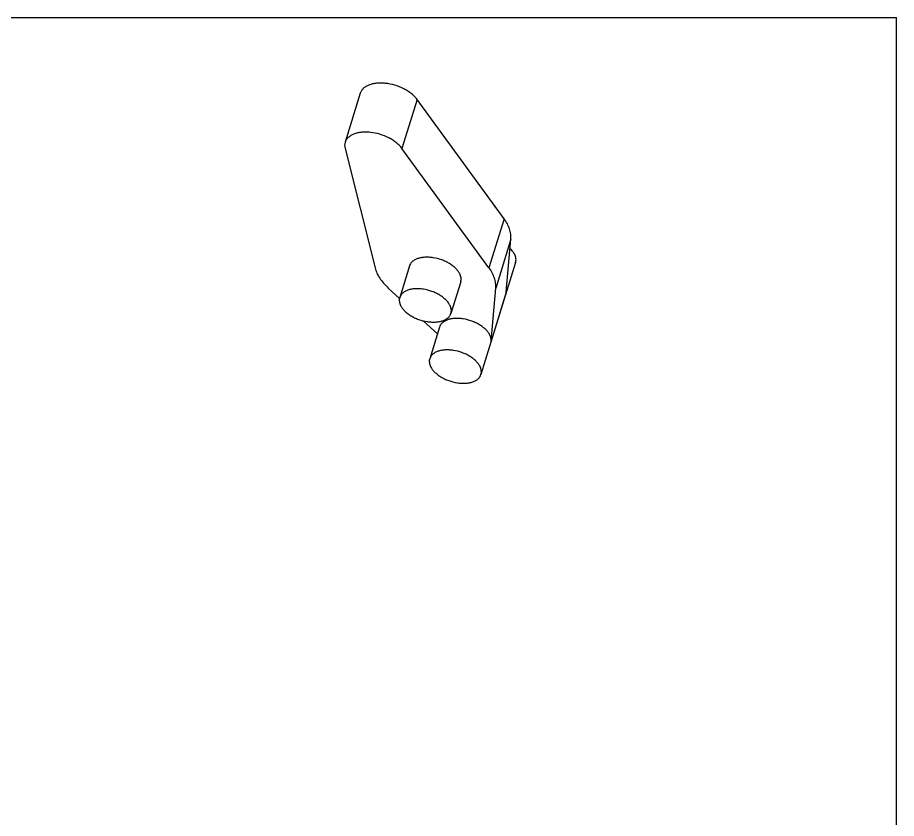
# Model space of a CAD drawing. Header units: millimetres. Extents: x 0 to 297, y 0 to 210.
# Drawn here: x 198.8 to 297, y 120.5 to 210 of the extents above; entities that cross this region are included whole.
import ezdxf

# ---------------------------------------------------------------- set-up
doc = ezdxf.new("R2010")
doc.units = ezdxf.units.MM
doc.header["$LTSCALE"] = 0.64311
doc.header["$MEASUREMENT"] = 0
doc.layers.get('0').update_dxf_attribs({"linetype": 'CONTINUOUS'})

msp = doc.modelspace()

# ---------------------------------------------------------------- linework, layer by layer
at = {"color": 7, "linetype": 'Continuous'}
for p, q in [((0, 210), (297, 210)), ((297, 0), (297, 210)), ((237.066, 201.536), (235.371, 196.053)), ((243.422, 200.849), (241.728, 195.365)), ((253.146, 187.519), (243.422, 200.849)), ((235.363, 195.365), (238.721, 182.036)), ((251.452, 182.036), (241.728, 195.365)), ((253.146, 187.519), (251.452, 182.036)), ((253.903, 185.245), (252.208, 179.762)), ((253.383, 179.311), (253.903, 185.245)), ((242.56, 182.23), (241.47, 178.705)), ((254.431, 182.629), (250.558, 170.095)), ((248.292, 180.458), (247.203, 176.933)), ((240.196, 179.762), (241.444, 178.595)), ((251.688, 173.828), (252.208, 179.762)), ((253.383, 179.311), (251.688, 173.828)), ((244.098, 176.112), (245.68, 174.632)), ((245.915, 175.392), (244.826, 171.867))]:
    msp.add_line(p, q, dxfattribs=at)
at = {"color": 7, "linetype": 'Continuous', "extrusion": (0, 0, 25.4)}
for points, knots in [([(243.422, 200.849), (243.338, 200.965), (243.142, 201.192), (242.796, 201.502), (242.394, 201.789), (241.788, 202.134), (240.956, 202.463), (240.081, 202.644), (239.39, 202.687), (238.902, 202.666), (238.45, 202.594), (238.043, 202.472), (237.692, 202.302), (237.404, 202.088), (237.188, 201.832), (237.096, 201.636), (237.065, 201.536)], [0, 0, 0, 0, 0.05879, 0.122293, 0.189855, 0.260668, 0.40763, 0.554086, 0.624289, 0.691055, 0.753582, 0.811348, 0.864213, 0.912534, 0.957271, 1, 1, 1, 1]), ([(241.728, 195.365), (241.643, 195.481), (241.448, 195.709), (241.102, 196.019), (240.7, 196.306), (240.093, 196.651), (239.261, 196.98), (238.387, 197.161), (237.695, 197.203), (237.207, 197.183), (236.755, 197.111), (236.349, 196.989), (235.997, 196.819), (235.71, 196.604), (235.494, 196.349), (235.402, 196.152), (235.371, 196.053)], [0, 0, 0, 0, 0.05879, 0.122293, 0.189855, 0.260668, 0.40763, 0.554086, 0.624289, 0.691055, 0.753582, 0.811348, 0.864213, 0.912534, 0.957271, 1, 1, 1, 1]), ([(235.371, 196.053), (235.338, 195.945), (235.303, 195.713), (235.334, 195.481), (235.363, 195.365)], [0, 0, 0, 0, 0.48698, 1, 1, 1, 1]), ([(253.903, 185.245), (253.919, 185.428), (253.908, 185.81), (253.77, 186.386), (253.515, 186.967), (253.28, 187.336), (253.146, 187.519)], [0, 0, 0, 0, 0.225477, 0.464586, 0.721932, 1, 1, 1, 1]), ([(254.328, 183.514), (254.27, 183.634), (254.117, 183.872), (253.926, 184.08), (253.819, 184.181)], [0, 0, 0, 0, 0.474746, 1, 1, 1, 1]), ([(248.189, 181.344), (248.136, 181.452), (248.002, 181.667), (247.741, 181.964), (247.418, 182.244), (247.042, 182.5), (246.622, 182.725), (246.02, 182.976), (245.385, 183.141), (244.748, 183.21), (244.293, 183.211), (243.868, 183.163), (243.484, 183.065), (243.151, 182.92), (242.878, 182.73), (242.674, 182.5), (242.588, 182.321), (242.56, 182.23)], [0, 0, 0, 0, 0.054359, 0.113993, 0.178586, 0.247435, 0.319521, 0.39363, 0.542379, 0.614486, 0.683365, 0.747997, 0.807666, 0.862071, 0.91148, 0.956876, 1, 1, 1, 1]), ([(254.431, 182.629), (254.452, 182.696), (254.48, 182.839), (254.475, 183.063), (254.425, 183.291), (254.365, 183.44), (254.328, 183.514)], [0, 0, 0, 0, 0.233675, 0.474442, 0.728533, 1, 1, 1, 1]), ([(238.721, 182.036), (238.824, 181.627), (239.116, 181.019), (239.668, 180.291), (240.01, 179.936), (240.196, 179.762)], [0, 0, 0, 0, 0.461667, 0.72139, 1, 1, 1, 1]), ([(252.208, 179.762), (252.225, 179.945), (252.214, 180.327), (252.076, 180.903), (251.821, 181.483), (251.585, 181.853), (251.452, 182.036)], [0, 0, 0, 0, 0.225477, 0.464586, 0.721932, 1, 1, 1, 1]), ([(248.292, 180.458), (248.313, 180.526), (248.341, 180.669), (248.336, 180.892), (248.286, 181.121), (248.225, 181.27), (248.189, 181.344)], [0, 0, 0, 0, 0.233685, 0.474445, 0.728506, 1, 1, 1, 1]), ([(247.1, 177.819), (247.047, 177.927), (246.913, 178.142), (246.652, 178.439), (246.329, 178.719), (245.953, 178.975), (245.533, 179.2), (244.931, 179.451), (244.296, 179.616), (243.659, 179.685), (243.204, 179.686), (242.779, 179.638), (242.395, 179.54), (242.062, 179.395), (241.789, 179.205), (241.585, 178.975), (241.499, 178.796), (241.47, 178.705)], [0, 0, 0, 0, 0.054355, 0.113993, 0.178582, 0.24743, 0.319515, 0.393622, 0.542369, 0.614477, 0.683356, 0.74799, 0.807659, 0.862066, 0.911478, 0.956875, 1, 1, 1, 1]), ([(241.47, 178.705), (241.449, 178.637), (241.422, 178.494), (241.427, 178.271), (241.477, 178.042), (241.537, 177.893), (241.573, 177.819)], [0, 0, 0, 0, 0.233675, 0.474442, 0.728533, 1, 1, 1, 1]), ([(241.573, 177.819), (241.626, 177.711), (241.761, 177.496), (242.022, 177.199), (242.345, 176.918), (242.721, 176.662), (243.14, 176.437), (243.742, 176.187), (244.377, 176.022), (245.014, 175.953), (245.47, 175.951), (245.895, 176), (246.278, 176.098), (246.611, 176.243), (246.884, 176.433), (247.089, 176.663), (247.175, 176.842), (247.203, 176.933)], [0, 0, 0, 0, 0.054355, 0.113993, 0.178582, 0.24743, 0.319515, 0.393622, 0.542369, 0.614477, 0.683356, 0.74799, 0.807659, 0.862066, 0.911478, 0.956875, 1, 1, 1, 1]), ([(247.203, 176.933), (247.224, 177.001), (247.251, 177.144), (247.247, 177.367), (247.197, 177.596), (247.136, 177.745), (247.1, 177.819)], [0, 0, 0, 0, 0.233675, 0.474442, 0.728533, 1, 1, 1, 1]), ([(251.545, 174.506), (251.492, 174.614), (251.357, 174.829), (251.096, 175.126), (250.773, 175.407), (250.397, 175.663), (249.978, 175.888), (249.376, 176.138), (248.741, 176.304), (248.103, 176.373), (247.648, 176.374), (247.223, 176.325), (246.839, 176.227), (246.507, 176.082), (246.234, 175.892), (246.029, 175.662), (245.943, 175.483), (245.915, 175.392)], [0, 0, 0, 0, 0.054359, 0.113993, 0.178586, 0.247435, 0.319521, 0.39363, 0.542379, 0.614486, 0.683365, 0.747997, 0.807666, 0.862071, 0.91148, 0.956876, 1, 1, 1, 1]), ([(251.688, 173.828), (251.698, 173.939), (251.68, 174.175), (251.598, 174.397), (251.545, 174.506)], [0, 0, 0, 0, 0.477138, 1, 1, 1, 1]), ([(250.455, 170.981), (250.402, 171.089), (250.268, 171.304), (250.007, 171.601), (249.684, 171.882), (249.308, 172.138), (248.889, 172.363), (248.287, 172.613), (247.651, 172.779), (247.014, 172.848), (246.559, 172.849), (246.134, 172.8), (245.75, 172.702), (245.417, 172.557), (245.145, 172.368), (244.94, 172.137), (244.854, 171.958), (244.826, 171.867)], [0, 0, 0, 0, 0.054355, 0.113993, 0.178582, 0.24743, 0.319515, 0.393622, 0.542369, 0.614477, 0.683356, 0.74799, 0.807659, 0.862066, 0.911478, 0.956875, 1, 1, 1, 1]), ([(244.826, 171.867), (244.805, 171.799), (244.777, 171.656), (244.782, 171.433), (244.832, 171.204), (244.893, 171.055), (244.929, 170.981)], [0, 0, 0, 0, 0.233675, 0.474442, 0.728533, 1, 1, 1, 1]), ([(244.929, 170.981), (244.982, 170.873), (245.116, 170.659), (245.377, 170.361), (245.7, 170.081), (246.076, 169.825), (246.495, 169.6), (247.098, 169.349), (247.733, 169.184), (248.37, 169.115), (248.825, 169.114), (249.25, 169.163), (249.634, 169.261), (249.967, 169.406), (250.24, 169.595), (250.444, 169.825), (250.53, 170.004), (250.558, 170.095)], [0, 0, 0, 0, 0.054355, 0.113993, 0.178582, 0.24743, 0.319515, 0.393622, 0.542369, 0.614477, 0.683356, 0.74799, 0.807659, 0.862066, 0.911478, 0.956875, 1, 1, 1, 1]), ([(250.558, 170.095), (250.579, 170.163), (250.607, 170.306), (250.602, 170.529), (250.552, 170.758), (250.492, 170.907), (250.455, 170.981)], [0, 0, 0, 0, 0.233675, 0.474442, 0.728533, 1, 1, 1, 1])]:
    msp.add_open_spline(points, degree=3, knots=knots, dxfattribs=at)

doc.saveas('drawing.dxf')
